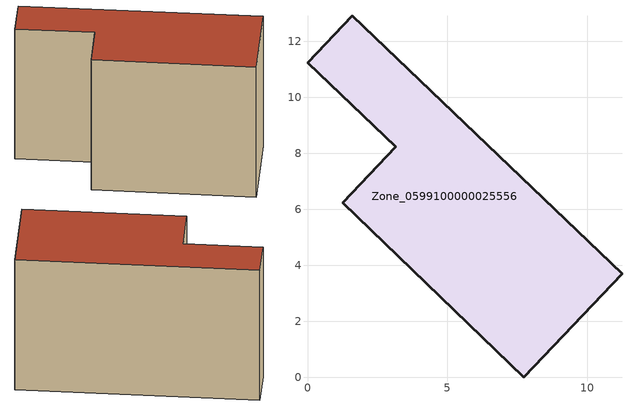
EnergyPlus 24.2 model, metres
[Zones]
Zone_0599100000025556
 floor ground (C_G): 0,11.22 1.6,12.91 11.24,3.7 7.73,0 1.25,6.23 3.15,8.22 z2.05
 wall outside (C_F): 7.73,0 11.24,3.7 1.6,12.91 0,11.22 3.15,8.22 1.25,6.23 7.73,0 z2.05:10.43
 roof outside (C_R): 1.6,12.91 0,11.22 3.15,8.22 1.25,6.23 7.73,0 11.24,3.7 z10.43
[BUILDING]
Pand.0599100000025556: North Axis=0; Terrain=City; Loads Convergence Tolerance Value=0.04; Temperature Convergence Tolerance Value=0.4; Solar Distribution=FullExterior; Maximum Number of Warmup Days=25; Minimum Number of Warmup Days=1
[Site:Location]
Rotterdam.The.Hague.AP_ZH_NLD Design_Conditions: Latitude=51.96; Longitude=4.45; Time Zone=1; Elevation=-4.5
[SITE:GROUNDTEMPERATURE:BUILDINGSURFACE]
18, 18, 18, 18, 18, 18, 18, 18, 18, 18, 18, 18
[MATERIAL] Thermal Absorptance=0.9; Solar Absorptance=0.7; Visible Absorptance=0.7
Name | Roughness | Thickness | Conductivity | Density | Specific Heat
G.TI.1975-1991 | MediumSmooth | 0.15 | 0.288461 | 540 | 1210
F.TI.1975-1991 | Rough | 0.3 | 0.230769 | 1920 | 840
R.TI.1975-1991 | MediumRough | 0.2 | 0.153846 | 1500 | 1000
[CONSTRUCTION]
C_G: G.TI.1975-1991
C_F: F.TI.1975-1991
C_R: R.TI.1975-1991
[ZONE]
Zone_0599100000025556: Type=1; Multiplier=1; Ceiling Height=Autocalculate; Volume=Autocalculate; Floor Area=autocalculate; Part of Total Floor Area=Yes
[ZONEINFILTRATION:DESIGNFLOWRATE]
Infil_Zone_0599100000025556: Zone or ZoneList or Space or SpaceList=Zone_0599100000025556; Schedule=AlwaysOn; Design Flow Rate Calculation Method=Flow/Area; Flow Rate per Floor Area=0.003; Constant Term Coefficient=1; Temperature Term Coefficient=0; Velocity Term Coefficient=0; Velocity Squared Term Coefficient=0
[HVACTEMPLATE:ZONE:IDEALLOADSAIRSYSTEM]
Zone_0599100000025556: Maximum Heating Supply Air Temperature=50; Minimum Cooling Supply Air Temperature=13; Maximum Heating Supply Air Humidity Ratio=0.0156; Minimum Cooling Supply Air Humidity Ratio=0.0077; Heating Limit=NoLimit; Cooling Limit=NoLimit; Dehumidification Control Type=ConstantSensibleHeatRatio; Cooling Sensible Heat Ratio=0.7; Dehumidification Setpoint=60; Humidification Control Type=None; Humidification Setpoint=30; Outdoor Air Method=None; Outdoor Air Flow Rate per Person=0.00944; Outdoor Air Flow Rate per Zone Floor Area=0; Outdoor Air Flow Rate per Zone=0; Demand Controlled Ventilation Type=None; Outdoor Air Economizer Type=NoEconomizer; Heat Recovery Type=None; Sensible Heat Recovery Effectiveness=0.7; Latent Heat Recovery Effectiveness=0.65
[ZONECONTROL:THERMOSTAT]
ThermostatControl_Zone_0599100000025556: Zone or ZoneList=Zone_0599100000025556; Control Type Schedule=DualSetpointControlType; Control 1=Thermostat_Zone_0599100000025556; Temperature Difference Between Cutout And Setpoint=0
[THERMOSTATSETPOINT:DUALSETPOINT]
Thermostat_Zone_0599100000025556: Heating Setpoint Temperature Schedule=HeatingSetpoint_Zone_0599100000025556; Cooling Setpoint Temperature Schedule=CoolingSetpoint_Zone_0599100000025556
[SCHEDULE:COMPACT]
HeatingSetpoint_Zone_0599100000025556: Through: 12/31, For: AllDays, Until: 24:00, 21
CoolingSetpoint_Zone_0599100000025556: Through: 12/31, For: AllDays, Until: 24:00, 24
DualSetpointControlType: Through: 12/31, For: AllDays, Until: 24:00, 4
AlwaysOn: Through: 12/31, For: AllDays, Until: 24:00, 1
